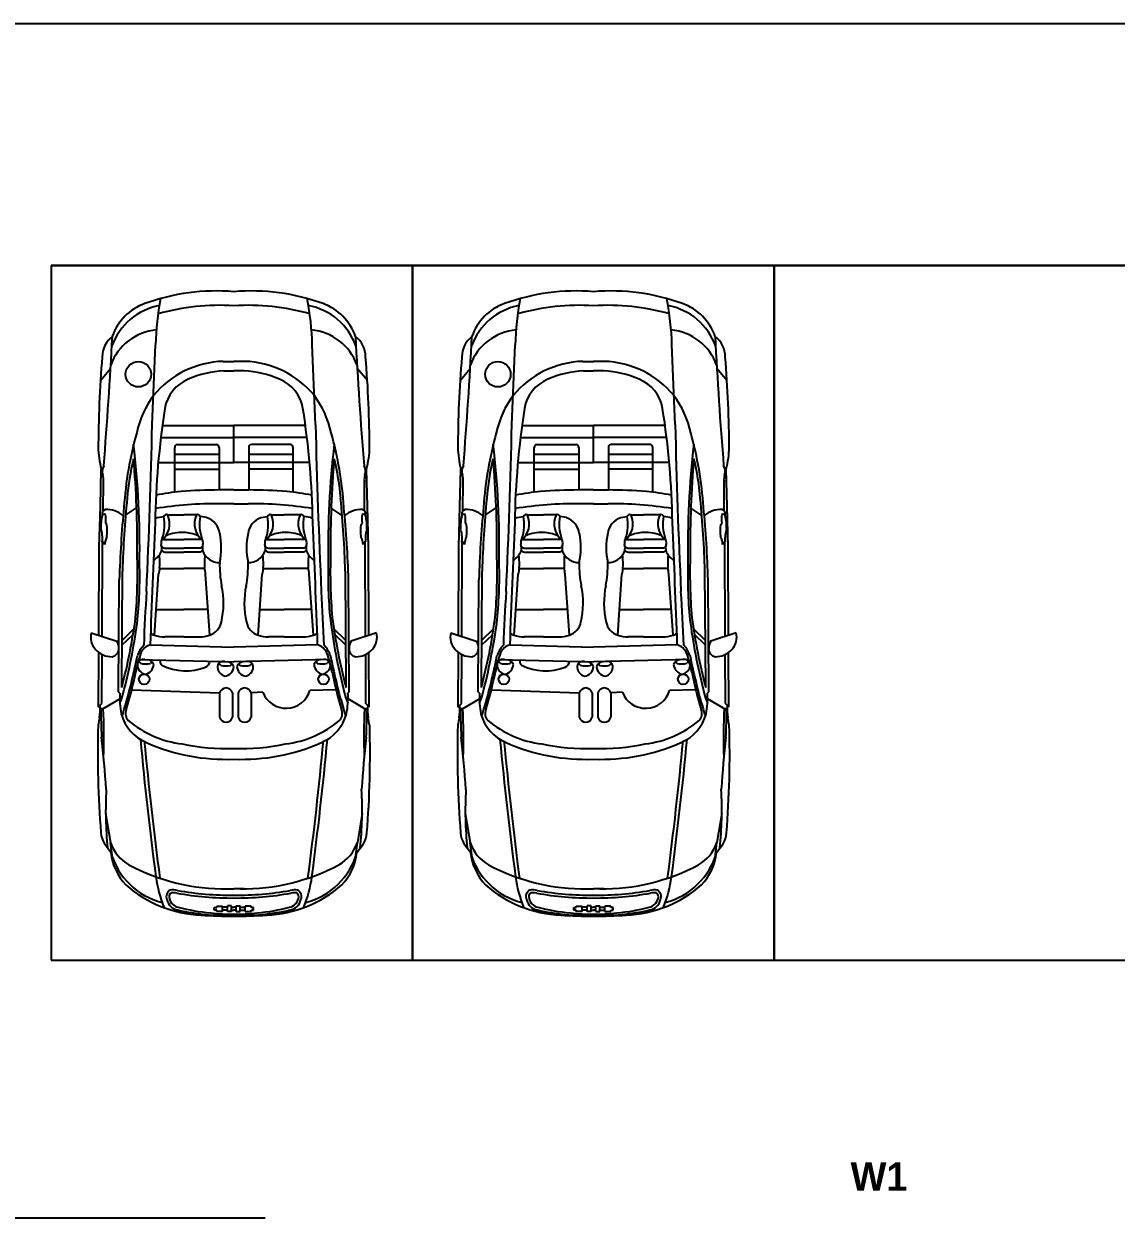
# Model space of a CAD drawing. Header units: inches. Extents: x 484217 to 497210, y -26946 to -21493.
# Drawn here: x 492667.1 to 492970.2, y -23339.1 to -23007.7 of the extents above; entities that cross this region are included whole.
import ezdxf

# ---------------------------------------------------------------- set-up
doc = ezdxf.new("R2010")
doc.units = ezdxf.units.IN
doc.header["$LTSCALE"] = 20
doc.header["$MEASUREMENT"] = 0
for name, color, linetype in [('ceco.net 92', 9, 'Continuous'), ('I-WALL-FULL', 5, 'Continuous'), ('Parking', 7, 'Continuous')]:
    doc.layers.add(name, color=color, linetype=linetype)
doc.layers.add('I-ANNO-TEXT', color=7, linetype='Continuous', lineweight=18)
doc.styles.add('MICRO', font='')
doc.styles.get('MICRO').set_extended_font_data('MicrogrammaSSi', bold=True)

msp = doc.modelspace()

# ---------------------------------------------------------------- linework, layer by layer
at = {"layer": 'ceco.net 92', "linetype": 'ByBlock', "ltscale": 0.4}
for p, q in [((492702.77, -23118.89), (492703.67, -23096.81)), ((492748.09, -23118.89), (492747.19, -23096.81)), ((492802.56, -23118.89), (492803.47, -23096.81)), ((492847.89, -23118.89), (492846.98, -23096.81)), ((492722.44, -23101.38), (492725.43, -23101.38)), ((492728.41, -23101.38), (492725.43, -23101.38)), ((492822.24, -23101.38), (492825.23, -23101.38)), ((492828.21, -23101.38), (492825.23, -23101.38)), ((492688.4, -23106.7), (492691.21, -23103.32)), ((492722.65, -23104.05), (492725.43, -23104.05)), ((492728.2, -23104.05), (492725.43, -23104.05)), ((492762.46, -23106.7), (492759.65, -23103.32)), ((492788.19, -23106.7), (492791, -23103.32)), ((492822.45, -23104.05), (492825.23, -23104.05)), ((492828, -23104.05), (492825.23, -23104.05)), ((492862.26, -23106.7), (492859.45, -23103.32)), ((492705.59, -23119.16), (492725.43, -23119.16)), ((492745.27, -23119.16), (492725.43, -23119.16)), ((492725.43, -23129.42), (492725.43, -23119.16)), ((492805.38, -23119.16), (492825.23, -23119.16)), ((492845.07, -23119.16), (492825.23, -23119.16)), ((492825.23, -23129.42), (492825.23, -23119.16)), ((492705.15, -23122.53), (492725.43, -23122.53)), ((492709.73, -23124.43), (492720.58, -23124.43)), ((492745.7, -23122.53), (492725.43, -23122.53)), ((492741.12, -23124.43), (492730.27, -23124.43)), ((492804.95, -23122.53), (492825.23, -23122.53)), ((492809.53, -23124.43), (492820.38, -23124.43)), ((492845.5, -23122.53), (492825.23, -23122.53)), ((492840.92, -23124.43), (492830.07, -23124.43)), ((492709, -23137.69), (492709, -23125.3)), ((492721.32, -23127.2), (492709, -23127.2)), ((492721.32, -23125.3), (492721.32, -23137.06)), ((492729.54, -23125.3), (492729.54, -23137.06)), ((492741.86, -23127.2), (492729.54, -23127.2)), ((492741.86, -23137.69), (492741.86, -23125.3)), ((492808.79, -23137.69), (492808.79, -23125.3)), ((492821.12, -23127.2), (492808.79, -23127.2)), ((492821.12, -23125.3), (492821.12, -23137.06)), ((492829.34, -23125.3), (492829.34, -23137.06)), ((492841.66, -23127.2), (492829.34, -23127.2)), ((492841.66, -23137.69), (492841.66, -23125.3)), ((492688.37, -23141.53), (492688.63, -23131.27)), ((492704.43, -23129.42), (492725.43, -23129.42)), ((492709, -23131.31), (492721.32, -23131.31)), ((492746.43, -23129.42), (492725.43, -23129.42)), ((492741.86, -23131.31), (492729.54, -23131.31)), ((492762.49, -23141.53), (492762.22, -23131.27)), ((492788.16, -23141.53), (492788.43, -23131.27)), ((492804.23, -23129.42), (492825.23, -23129.42)), ((492808.79, -23131.31), (492821.12, -23131.31)), ((492846.22, -23129.42), (492825.23, -23129.42)), ((492841.66, -23131.31), (492829.34, -23131.31)), ((492862.29, -23141.53), (492862.02, -23131.27)), ((492689.17, -23142.88), (492689.21, -23134.68)), ((492761.69, -23142.88), (492761.64, -23134.68)), ((492788.97, -23142.88), (492789.01, -23134.68)), ((492861.48, -23142.88), (492861.44, -23134.68)), ((492725.43, -23137.06), (492721.32, -23137.06)), ((492725.43, -23137.06), (492729.54, -23137.06)), ((492825.23, -23137.06), (492821.12, -23137.06)), ((492825.23, -23137.06), (492829.34, -23137.06)), ((492688.07, -23152.98), (492688.37, -23141.53)), ((492725.43, -23140.89), (492721.5, -23140.89)), ((492725.43, -23140.89), (492729.36, -23140.89)), ((492762.78, -23152.98), (492762.49, -23141.53)), ((492787.87, -23152.98), (492788.16, -23141.53)), ((492825.23, -23140.89), (492821.29, -23140.89)), ((492825.23, -23140.89), (492829.16, -23140.89)), ((492862.58, -23152.98), (492862.29, -23141.53)), ((492695.37, -23144.09), (492698.42, -23141.98)), ((492704.16, -23144.75), (492706, -23144.44)), ((492707.06, -23143.99), (492711.53, -23143.99)), ((492715.03, -23143.99), (492711.53, -23143.99)), ((492717.93, -23144.75), (492716.09, -23144.44)), ((492732.93, -23144.75), (492734.76, -23144.44)), ((492735.83, -23143.99), (492739.33, -23143.99)), ((492743.79, -23143.99), (492739.33, -23143.99)), ((492746.7, -23144.75), (492744.86, -23144.44)), ((492755.49, -23144.18), (492752.43, -23142.09)), ((492795.17, -23144.09), (492798.22, -23141.98)), ((492803.96, -23144.75), (492805.8, -23144.44)), ((492806.86, -23143.99), (492811.33, -23143.99)), ((492814.82, -23143.99), (492811.33, -23143.99)), ((492817.73, -23144.75), (492815.89, -23144.44)), ((492832.72, -23144.75), (492834.56, -23144.44)), ((492835.63, -23143.99), (492839.13, -23143.99)), ((492843.59, -23143.99), (492839.13, -23143.99)), ((492846.49, -23144.75), (492844.66, -23144.44)), ((492855.29, -23144.18), (492852.23, -23142.09)), ((492688.88, -23177.71), (492689, -23151.45)), ((492705.64, -23150.82), (492711.53, -23150.82)), ((492716.45, -23150.82), (492711.53, -23150.82)), ((492734.41, -23150.82), (492739.33, -23150.82)), ((492745.21, -23150.82), (492739.33, -23150.82)), ((492761.97, -23177.71), (492761.86, -23151.45)), ((492788.68, -23177.71), (492788.79, -23151.45)), ((492805.44, -23150.82), (492811.33, -23150.82)), ((492816.25, -23150.82), (492811.33, -23150.82)), ((492834.21, -23150.82), (492839.13, -23150.82)), ((492845.01, -23150.82), (492839.13, -23150.82)), ((492861.77, -23177.71), (492861.66, -23151.45)), ((492687.97, -23177.4), (492688.07, -23152.98)), ((492706.22, -23153.18), (492711.53, -23153.18)), ((492706.24, -23154.34), (492711.53, -23154.34)), ((492715.87, -23153.18), (492711.53, -23153.18)), ((492715.85, -23154.34), (492711.53, -23154.34)), ((492734.99, -23153.18), (492739.33, -23153.18)), ((492735, -23154.34), (492739.33, -23154.34)), ((492744.63, -23153.18), (492739.33, -23153.18)), ((492744.62, -23154.34), (492739.33, -23154.34)), ((492762.89, -23177.4), (492762.78, -23152.98)), ((492787.76, -23177.4), (492787.87, -23152.98)), ((492806.02, -23153.18), (492811.33, -23153.18)), ((492806.03, -23154.34), (492811.33, -23154.34)), ((492815.66, -23153.18), (492811.33, -23153.18)), ((492815.65, -23154.34), (492811.33, -23154.34)), ((492834.79, -23153.18), (492839.13, -23153.18)), ((492834.8, -23154.34), (492839.13, -23154.34)), ((492844.43, -23153.18), (492839.13, -23153.18)), ((492844.42, -23154.34), (492839.13, -23154.34)), ((492862.69, -23177.4), (492862.58, -23152.98)), ((492694.3, -23191.87), (492694.51, -23159.55)), ((492703.37, -23177.37), (492704.52, -23160.39)), ((492704.79, -23158.9), (492711.53, -23158.9)), ((492717.3, -23158.9), (492711.53, -23158.9)), ((492718.72, -23177.37), (492717.57, -23160.39)), ((492732.14, -23177.37), (492733.28, -23160.39)), ((492733.55, -23158.9), (492739.33, -23158.9)), ((492746.07, -23158.9), (492739.33, -23158.9)), ((492747.49, -23177.37), (492746.34, -23160.39)), ((492756.56, -23191.87), (492756.35, -23159.55)), ((492794.1, -23191.87), (492794.31, -23159.55)), ((492803.17, -23177.37), (492804.32, -23160.39)), ((492804.59, -23158.9), (492811.33, -23158.9)), ((492817.1, -23158.9), (492811.33, -23158.9)), ((492818.52, -23177.37), (492817.37, -23160.39)), ((492831.93, -23177.37), (492833.08, -23160.39)), ((492833.35, -23158.9), (492839.13, -23158.9)), ((492845.87, -23158.9), (492839.13, -23158.9)), ((492847.28, -23177.37), (492846.14, -23160.39)), ((492856.36, -23191.87), (492856.15, -23159.55)), ((492693.41, -23193.11), (492693.62, -23162.01)), ((492757.44, -23193.11), (492757.23, -23162.01)), ((492793.21, -23193.11), (492793.42, -23162.01)), ((492857.24, -23193.11), (492857.03, -23162.01)), ((492703.85, -23170.23), (492711.53, -23170.23)), ((492718.24, -23170.23), (492711.53, -23170.23)), ((492732.62, -23170.23), (492739.33, -23170.23)), ((492747, -23170.23), (492739.33, -23170.23)), ((492803.65, -23170.23), (492811.33, -23170.23)), ((492818.03, -23170.23), (492811.33, -23170.23)), ((492832.42, -23170.23), (492839.13, -23170.23)), ((492846.8, -23170.23), (492839.13, -23170.23)), ((492685.86, -23176.69), (492692.9, -23179.06)), ((492694.37, -23180.17), (492697.44, -23177.17)), ((492694.38, -23178.82), (492697.7, -23175.55)), ((492711.53, -23177.81), (492706.23, -23177.81)), ((492711.53, -23177.81), (492715.86, -23177.81)), ((492739.33, -23177.81), (492734.99, -23177.81)), ((492739.33, -23177.81), (492744.63, -23177.81)), ((492756.47, -23178.82), (492753.16, -23175.55)), ((492756.48, -23180.17), (492753.42, -23177.17)), ((492765, -23176.69), (492757.95, -23179.06)), ((492785.65, -23176.69), (492792.7, -23179.06)), ((492794.17, -23180.17), (492797.24, -23177.17)), ((492794.18, -23178.82), (492797.5, -23175.55)), ((492811.33, -23177.81), (492806.02, -23177.81)), ((492811.33, -23177.81), (492815.66, -23177.81)), ((492839.13, -23177.81), (492834.79, -23177.81)), ((492839.13, -23177.81), (492844.43, -23177.81)), ((492856.27, -23178.82), (492852.96, -23175.55)), ((492856.28, -23180.17), (492853.22, -23177.17)), ((492864.8, -23176.69), (492857.75, -23179.06)), ((492702.18, -23180.05), (492725.43, -23180.72)), ((492748.68, -23180.05), (492725.43, -23180.72)), ((492801.98, -23180.05), (492825.23, -23180.72)), ((492848.47, -23180.05), (492825.23, -23180.72)), ((492687.88, -23197.37), (492687.95, -23182.13)), ((492688.8, -23196.32), (492688.86, -23182.69)), ((492699.02, -23184.11), (492725.43, -23184.76)), ((492751.83, -23184.11), (492725.43, -23184.76)), ((492762.06, -23196.32), (492762, -23182.69)), ((492762.98, -23197.37), (492762.91, -23182.13)), ((492787.68, -23197.37), (492787.74, -23182.13)), ((492788.6, -23196.32), (492788.66, -23182.69)), ((492798.82, -23184.11), (492825.23, -23184.76)), ((492851.63, -23184.11), (492825.23, -23184.76)), ((492861.85, -23196.32), (492861.79, -23182.69)), ((492862.77, -23197.37), (492862.71, -23182.13)), ((492693.78, -23193.41), (492693.41, -23193.11)), ((492697.07, -23192.48), (492721.45, -23193.35)), ((492721.45, -23193.35), (492721.45, -23200.13)), ((492725.07, -23193.35), (492725.07, -23200.13)), ((492726.61, -23193.35), (492726.61, -23200.13)), ((492733.45, -23193.21), (492730.21, -23193.32)), ((492730.22, -23193.35), (492730.22, -23200.13)), ((492753.78, -23192.48), (492746.52, -23192.74)), ((492757.07, -23193.41), (492757.44, -23193.11)), ((492793.58, -23193.41), (492793.21, -23193.11)), ((492796.87, -23192.48), (492821.25, -23193.35)), ((492821.25, -23193.35), (492821.25, -23200.13)), ((492824.86, -23193.35), (492824.86, -23200.13)), ((492826.41, -23193.35), (492826.41, -23200.13)), ((492833.25, -23193.21), (492830.01, -23193.32)), ((492830.02, -23193.35), (492830.02, -23200.13)), ((492853.58, -23192.48), (492846.32, -23192.74)), ((492856.87, -23193.41), (492857.24, -23193.11)), ((492687.88, -23197.37), (492688.8, -23196.32)), ((492689.53, -23197.53), (492693.76, -23194.98)), ((492761.33, -23197.53), (492757.09, -23194.98)), ((492762.98, -23197.37), (492762.06, -23196.32)), ((492787.68, -23197.37), (492788.6, -23196.32)), ((492789.32, -23197.53), (492793.56, -23194.98)), ((492861.13, -23197.53), (492856.89, -23194.98)), ((492862.77, -23197.37), (492861.85, -23196.32)), ((492689.84, -23226.79), (492691.17, -23234.85)), ((492761.02, -23226.79), (492759.68, -23234.85)), ((492789.64, -23226.79), (492790.97, -23234.85)), ((492860.81, -23226.79), (492859.48, -23234.85)), ((492691.28, -23237.64), (492689.48, -23235.24)), ((492691.72, -23239), (492691.17, -23234.85)), ((492759.14, -23239), (492759.68, -23234.85)), ((492759.58, -23237.64), (492761.37, -23235.24)), ((492791.08, -23237.64), (492789.28, -23235.24)), ((492791.52, -23239), (492790.97, -23234.85)), ((492858.94, -23239), (492859.48, -23234.85)), ((492859.38, -23237.64), (492861.17, -23235.24)), ((492722.57, -23247.75), (492725.43, -23247.75)), ((492728.29, -23247.75), (492725.43, -23247.75)), ((492822.36, -23247.75), (492825.23, -23247.75)), ((492828.09, -23247.75), (492825.23, -23247.75)), ((492719.96, -23253.62), (492719.96, -23252.87)), ((492719.96, -23252.87), (492720.65, -23252.87)), ((492720.65, -23253.62), (492719.96, -23253.62)), ((492720.65, -23252.53), (492722.3, -23252.53)), ((492720.65, -23252.87), (492720.65, -23252.53)), ((492720.65, -23253.99), (492720.65, -23253.62)), ((492722.3, -23253.99), (492720.65, -23253.99)), ((492722.3, -23253.99), (492722.3, -23252.53)), ((492723.67, -23252.86), (492722.3, -23252.86)), ((492723.67, -23253.66), (492722.3, -23253.66)), ((492723.67, -23253.98), (492723.67, -23252.43)), ((492724.78, -23252.43), (492723.67, -23252.43)), ((492724.78, -23253.98), (492723.67, -23253.98)), ((492724.78, -23253.98), (492724.78, -23252.43)), ((492724.78, -23252.86), (492725.43, -23252.86)), ((492724.78, -23253.66), (492725.43, -23253.66)), ((492726.07, -23252.86), (492725.43, -23252.86)), ((492726.07, -23253.66), (492725.43, -23253.66)), ((492726.07, -23253.98), (492726.07, -23252.43)), ((492726.07, -23252.43), (492727.18, -23252.43)), ((492726.07, -23253.98), (492727.18, -23253.98)), ((492727.18, -23253.98), (492727.18, -23252.43)), ((492727.18, -23252.86), (492728.55, -23252.86)), ((492727.18, -23253.66), (492728.55, -23253.66)), ((492728.55, -23253.99), (492728.55, -23252.53)), ((492730.21, -23252.53), (492728.55, -23252.53)), ((492728.55, -23253.99), (492730.21, -23253.99)), ((492730.21, -23252.87), (492730.21, -23252.53)), ((492730.89, -23252.87), (492730.21, -23252.87)), ((492730.21, -23253.62), (492730.89, -23253.62)), ((492730.21, -23253.99), (492730.21, -23253.62)), ((492730.89, -23253.62), (492730.89, -23252.87)), ((492819.76, -23253.62), (492819.76, -23252.87)), ((492819.76, -23252.87), (492820.45, -23252.87)), ((492820.45, -23253.62), (492819.76, -23253.62)), ((492820.45, -23252.53), (492822.1, -23252.53)), ((492820.45, -23252.87), (492820.45, -23252.53)), ((492820.45, -23253.99), (492820.45, -23253.62)), ((492822.1, -23253.99), (492820.45, -23253.99)), ((492822.1, -23253.99), (492822.1, -23252.53)), ((492823.47, -23252.86), (492822.1, -23252.86)), ((492823.47, -23253.66), (492822.1, -23253.66)), ((492823.47, -23253.98), (492823.47, -23252.43)), ((492824.58, -23252.43), (492823.47, -23252.43)), ((492824.58, -23253.98), (492823.47, -23253.98)), ((492824.58, -23253.98), (492824.58, -23252.43)), ((492824.58, -23252.86), (492825.23, -23252.86)), ((492824.58, -23253.66), (492825.23, -23253.66)), ((492825.87, -23252.86), (492825.23, -23252.86)), ((492825.87, -23253.66), (492825.23, -23253.66)), ((492825.87, -23253.98), (492825.87, -23252.43)), ((492825.87, -23252.43), (492826.98, -23252.43)), ((492825.87, -23253.98), (492826.98, -23253.98)), ((492826.98, -23253.98), (492826.98, -23252.43)), ((492826.98, -23252.86), (492828.35, -23252.86)), ((492826.98, -23253.66), (492828.35, -23253.66)), ((492828.35, -23253.99), (492828.35, -23252.53)), ((492830, -23252.53), (492828.35, -23252.53)), ((492828.35, -23253.99), (492830, -23253.99)), ((492830, -23252.87), (492830, -23252.53)), ((492830.69, -23252.87), (492830, -23252.87)), ((492830, -23253.62), (492830.69, -23253.62)), ((492830, -23253.99), (492830, -23253.62)), ((492830.69, -23253.62), (492830.69, -23252.87))]:
    msp.add_line(p, q, dxfattribs=at)
for centre, radius in [((492698.91, -23104.96), 3.53), ((492798.7, -23104.96), 3.53), ((492700.55, -23189.59), 1.46), ((492750.31, -23189.59), 1.46), ((492800.34, -23189.59), 1.46), ((492850.11, -23189.59), 1.46)]:
    msp.add_circle(centre, radius, dxfattribs=at)
for centre, radius, start, end in [((492720.55, -23139.58), 57.73, 85.1527, 110.1177), ((492730.31, -23139.58), 57.73, 69.8823, 94.8473), ((492820.35, -23139.58), 57.73, 85.1527, 110.1177), ((492830.1, -23139.58), 57.73, 69.8823, 94.8473), ((492786.61, -23099.44), 82.98, 169.2493, 178.1871), ((492664.25, -23099.44), 82.98, 1.8129, 10.7507), ((492886.41, -23099.44), 82.98, 169.2493, 178.1871), ((492764.05, -23099.44), 82.98, 1.8129, 10.7507), ((492707.97, -23103.06), 17.46, 100.6567, 160.0564), ((492705.68, -23099.31), 14.81, 109.6924, 160.8549), ((492721.72, -23150.1), 64.27, 86.6883, 105.6387), ((492729.14, -23150.1), 64.27, 74.3613, 93.3117), ((492742.89, -23103.06), 17.46, 19.9436, 79.3433), ((492745.17, -23099.31), 14.81, 19.1451, 70.3076), ((492807.77, -23103.06), 17.46, 100.6567, 160.0564), ((492805.48, -23099.31), 14.81, 109.6924, 160.8549), ((492821.51, -23150.1), 64.27, 86.6883, 105.6387), ((492828.94, -23150.1), 64.27, 74.3613, 93.3117), ((492842.68, -23103.06), 17.46, 19.9436, 79.3433), ((492844.97, -23099.31), 14.81, 19.1451, 70.3076), ((492696.11, -23100.18), 7.23, 127.6439, 179.7412), ((491473.5, -23031.85), 1219.8, 355.36643, 357.05785), ((492705.25, -23107.5), 14.89, 95.1855, 159.9599), ((492745.6, -23107.5), 14.89, 20.0401, 84.8145), ((493977.35, -23031.85), 1219.8, 182.94215, 184.63357), ((492754.74, -23100.18), 7.23, 0.2588, 52.3561), ((492795.91, -23100.18), 7.23, 127.6439, 179.7412), ((491573.3, -23031.85), 1219.8, 355.36643, 357.05785), ((492805.05, -23107.5), 14.89, 95.1855, 159.9599), ((492845.4, -23107.5), 14.89, 20.0401, 84.8145), ((494077.15, -23031.85), 1219.8, 182.94215, 184.63357), ((492854.54, -23100.18), 7.23, 0.2588, 52.3561), ((492993.3, -23125.84), 305.5, 175.1765, 180.0216), ((492723.38, -23127.8), 26.44, 92.0343, 140.1143), ((492727.48, -23127.8), 26.44, 39.8857, 87.9657), ((492457.56, -23125.84), 305.5, 359.9784, 4.8235), ((493093.09, -23125.84), 305.5, 175.1765, 180.0216), ((492823.18, -23127.8), 26.44, 92.0343, 140.1143), ((492827.27, -23127.8), 26.44, 39.8857, 87.9657), ((492557.36, -23125.84), 305.5, 359.9784, 4.8235), ((492723.63, -23130.67), 26.64, 92.0984, 114.0437), ((492727.23, -23130.67), 26.64, 65.9563, 87.9016), ((492823.43, -23130.67), 26.64, 92.0984, 114.0437), ((492827.02, -23130.67), 26.64, 65.9563, 87.9016), ((492716.67, -23116.12), 10.53, 111.7101, 170.897), ((492734.19, -23116.12), 10.53, 9.103, 68.2899), ((492816.47, -23116.12), 10.53, 111.7101, 170.897), ((492833.98, -23116.12), 10.53, 9.103, 68.2899), ((492725.34, -23127.05), 27.52, 143.9343, 167.7068), ((492725.51, -23127.05), 27.52, 12.2932, 36.0657), ((492825.14, -23127.05), 27.52, 143.9343, 167.7068), ((492825.31, -23127.05), 27.52, 12.2932, 36.0657), ((492932.62, -23149.93), 229.11, 171.0919, 179.0334), ((492518.24, -23149.93), 229.11, 0.9666, 8.9081), ((493032.42, -23149.93), 229.11, 171.0919, 179.0334), ((492618.04, -23149.93), 229.11, 0.9666, 8.9081), ((492795.87, -23148.52), 101.18, 164.3305, 176.2171), ((490768.93, -23075.16), 1934.33, 357.33196, 358.7046), ((494681.92, -23075.16), 1934.33, 181.2954, 182.66804), ((492654.99, -23148.52), 101.18, 3.7829, 15.6695), ((492895.67, -23148.52), 101.18, 164.3305, 176.2171), ((490868.73, -23075.16), 1934.33, 357.33196, 358.7046), ((494781.72, -23075.16), 1934.33, 181.2954, 182.66804), ((492754.78, -23148.52), 101.18, 3.7829, 15.6695), ((492448.95, -23153.28), 250.33, 359.066, 6.6276), ((492709.9, -23125.32), 0.901, 100.5292, 179.2673), ((492720.42, -23125.32), 0.901, 0.7327, 79.4708), ((492730.44, -23125.32), 0.901, 100.5292, 179.2673), ((492740.96, -23125.32), 0.901, 0.7327, 79.4708), ((493001.91, -23153.28), 250.33, 173.3724, 180.934), ((492548.75, -23153.28), 250.33, 359.066, 6.6276), ((492809.69, -23125.32), 0.901, 100.5292, 179.2673), ((492820.21, -23125.32), 0.901, 0.7327, 79.4708), ((492830.24, -23125.32), 0.901, 100.5292, 179.2673), ((492840.76, -23125.32), 0.901, 0.7327, 79.4708), ((493101.7, -23153.28), 250.33, 173.3724, 180.934), ((492711.69, -23124.92), 23.91, 182.4883, 197.2956), ((492739.17, -23124.92), 23.91, 342.7044, 357.5117), ((492811.48, -23124.92), 23.91, 182.4883, 197.2956), ((492838.97, -23124.92), 23.91, 342.7044, 357.5117), ((492691.56, -23131.9), 2.7, 145.9627, 202.8464), ((492764.57, -23144.81), 68.99, 166.2306, 175.4868), ((492426.39, -23152.24), 272.23, 359.4389, 5.0266), ((493024.47, -23152.24), 272.23, 174.9734, 180.5611), ((492686.28, -23144.81), 68.99, 4.5132, 13.7694), ((492759.3, -23131.9), 2.7, 337.1536, 34.0373), ((492791.35, -23131.9), 2.7, 145.9627, 202.8464), ((492864.37, -23144.81), 68.99, 166.2306, 175.4868), ((492526.18, -23152.24), 272.23, 359.4389, 5.0266), ((493124.27, -23152.24), 272.23, 174.9734, 180.5611), ((492786.08, -23144.81), 68.99, 4.5132, 13.7694), ((492859.1, -23131.9), 2.7, 337.1536, 34.0373), ((492684.18, -23134.25), 5.06, 355.0531, 14.8779), ((492766.68, -23134.25), 5.06, 165.1221, 184.9469), ((492783.98, -23134.25), 5.06, 355.0531, 14.8779), ((492866.48, -23134.25), 5.06, 165.1221, 184.9469), ((492717.22, -23205.21), 68.02, 95.4594, 101.3809), ((492723.57, -23315.61), 178.57, 90.7214, 94.1173), ((492727.29, -23315.61), 178.57, 85.8827, 89.2786), ((492733.64, -23205.21), 68.02, 78.6191, 84.5406), ((492817.01, -23205.21), 68.02, 95.4594, 101.3809), ((492823.36, -23315.61), 178.57, 90.7214, 94.1173), ((492827.09, -23315.61), 178.57, 85.8827, 89.2786), ((492833.44, -23205.21), 68.02, 78.6191, 84.5406), ((492984.93, -23167.96), 290.54, 174.3558, 178.3419), ((492721.02, -23255.25), 114.37, 89.7605, 98.7394), ((492729.84, -23255.25), 114.37, 81.2606, 90.2395), ((492465.92, -23167.96), 290.54, 1.6581, 5.6442), ((493084.73, -23167.96), 290.54, 174.3558, 178.3419), ((492820.82, -23255.25), 114.37, 89.7605, 98.7394), ((492829.64, -23255.25), 114.37, 81.2606, 90.2395), ((492565.72, -23167.96), 290.54, 1.6581, 5.6442), ((492701.87, -23147.31), 13.37, 166.3848, 182.3157), ((492690.32, -23143.82), 1.48, 111.7287, 193.4079), ((492689.5, -23144.5), 0.708, 65.2059, 151.6073), ((492689.73, -23150.51), 8.07, 52.0438, 89.7332), ((492682.04, -23145.29), 7.89, 352.5852, 10.4484), ((492984.05, -23170.42), 290.54, 174.3558, 178.3419), ((492705.9, -23149.81), 5.35, 109.0023, 115.9052), ((492701.77, -23146.45), 5.84, 307.0727, 24.9288), ((492694.41, -23146.62), 11.79, 340.8012, 10.663), ((492706.72, -23144.65), 0.748, 62.3182, 163.667), ((492720.32, -23146.45), 5.84, 155.0712, 232.9273), ((492715.37, -23144.65), 0.748, 16.333, 117.6818), ((492727.67, -23146.62), 11.79, 169.337, 199.1988), ((492716.19, -23149.81), 5.35, 7.616, 70.9977), ((492734.67, -23149.81), 5.35, 109.0023, 172.384), ((492730.54, -23146.45), 5.84, 307.0727, 24.9288), ((492723.18, -23146.62), 11.79, 340.8012, 10.663), ((492735.48, -23144.65), 0.748, 62.3182, 163.667), ((492749.09, -23146.45), 5.84, 155.0712, 232.9273), ((492744.14, -23144.65), 0.748, 16.333, 117.6818), ((492756.44, -23146.62), 11.79, 169.337, 199.1988), ((492744.95, -23149.81), 5.35, 64.0948, 70.9977), ((492466.81, -23170.42), 290.54, 1.6581, 5.6442), ((492761.12, -23150.51), 8.07, 90.2668, 127.9562), ((492768.82, -23145.29), 7.89, 169.5516, 187.4148), ((492761.36, -23144.5), 0.708, 28.3927, 114.7941), ((492760.54, -23143.82), 1.48, 346.5921, 68.2713), ((492748.99, -23147.31), 13.37, 357.6843, 13.6152), ((492801.67, -23147.31), 13.37, 166.3848, 182.3157), ((492790.11, -23143.82), 1.48, 111.7287, 193.4079), ((492789.3, -23144.5), 0.708, 65.2059, 151.6073), ((492789.53, -23150.51), 8.07, 52.0438, 89.7332), ((492781.84, -23145.29), 7.89, 352.5852, 10.4484), ((493083.84, -23170.42), 290.54, 174.3558, 178.3419), ((492805.7, -23149.81), 5.35, 109.0023, 115.9052), ((492801.57, -23146.45), 5.84, 307.0727, 24.9288), ((492794.21, -23146.62), 11.79, 340.8012, 10.663), ((492806.51, -23144.65), 0.748, 62.3182, 163.667), ((492820.12, -23146.45), 5.84, 155.0712, 232.9273), ((492815.17, -23144.65), 0.748, 16.333, 117.6818), ((492827.47, -23146.62), 11.79, 169.337, 199.1988), ((492815.98, -23149.81), 5.35, 7.616, 70.9977), ((492834.47, -23149.81), 5.35, 109.0023, 172.384), ((492830.33, -23146.45), 5.84, 307.0727, 24.9288), ((492822.98, -23146.62), 11.79, 340.8012, 10.663), ((492835.28, -23144.65), 0.748, 62.3182, 163.667), ((492848.88, -23146.45), 5.84, 155.0712, 232.9273), ((492843.94, -23144.65), 0.748, 16.333, 117.6818), ((492856.24, -23146.62), 11.79, 169.337, 199.1988), ((492844.75, -23149.81), 5.35, 64.0948, 70.9977), ((492566.61, -23170.42), 290.54, 1.6581, 5.6442), ((492860.92, -23150.51), 8.07, 90.2668, 127.9562), ((492868.62, -23145.29), 7.89, 169.5516, 187.4148), ((492861.15, -23144.5), 0.708, 28.3927, 114.7941), ((492860.34, -23143.82), 1.48, 346.5921, 68.2713), ((492848.78, -23147.31), 13.37, 357.6843, 13.6152), ((492680.1, -23150.59), 8.85, 354.6053, 18.0669), ((492691.07, -23145.78), 1.32, 203.4077, 226.8454), ((492678.71, -23148.37), 11.57, 352.1001, 8.0858), ((496506.9, -23315.75), 3807.14, 177.44556, 177.95741), ((488943.95, -23315.75), 3807.14, 2.04259, 2.55444), ((492772.14, -23148.37), 11.57, 171.9142, 187.8999), ((492759.78, -23145.78), 1.32, 313.1546, 336.5923), ((492770.76, -23150.59), 8.85, 161.9331, 185.3947), ((492779.9, -23150.59), 8.85, 354.6053, 18.0669), ((492790.87, -23145.78), 1.32, 203.4077, 226.8454), ((492778.51, -23148.37), 11.57, 352.1001, 8.0858), ((496606.7, -23315.75), 3807.14, 177.44556, 177.95741), ((489043.75, -23315.75), 3807.14, 2.04259, 2.55444), ((492871.94, -23148.37), 11.57, 171.9142, 187.8999), ((492859.58, -23145.78), 1.32, 313.1546, 336.5923), ((492870.55, -23150.59), 8.85, 161.9331, 185.3947), ((492688.74, -23152.28), 0.871, 5.5379, 78.6283), ((492695.01, -23152.39), 5.41, 153.3599, 177.9838), ((492707.49, -23151.68), 2.28, 148.7648, 192.6795), ((492710.94, -23159.8), 10.94, 86.9014, 113.4623), ((492711.15, -23159.8), 10.94, 66.5377, 88.0393), ((492714.6, -23151.68), 2.28, 347.3205, 31.2352), ((492702.18, -23153.12), 19.73, 348.0371, 11.7621), ((492748.67, -23153.12), 19.73, 168.2379, 191.9629), ((492736.26, -23151.68), 2.28, 148.7648, 192.6795), ((492739.7, -23159.8), 10.94, 91.9607, 113.4623), ((492739.92, -23159.8), 10.94, 66.5377, 93.0986), ((492743.36, -23151.68), 2.28, 347.3205, 31.2352), ((492755.85, -23152.39), 5.41, 2.0162, 26.6401), ((492762.12, -23152.28), 0.871, 101.3717, 174.4621), ((492788.53, -23152.28), 0.871, 5.5379, 78.6283), ((492794.81, -23152.39), 5.41, 153.3599, 177.9838), ((492807.29, -23151.68), 2.28, 148.7648, 192.6795), ((492810.73, -23159.8), 10.94, 86.9014, 113.4623), ((492810.95, -23159.8), 10.94, 66.5377, 88.0393), ((492814.39, -23151.68), 2.28, 347.3205, 31.2352), ((492801.98, -23153.12), 19.73, 348.0371, 11.7621), ((492848.47, -23153.12), 19.73, 168.2379, 191.9629), ((492836.06, -23151.68), 2.28, 148.7648, 192.6795), ((492839.5, -23159.8), 10.94, 91.9607, 113.4623), ((492839.72, -23159.8), 10.94, 66.5377, 93.0986), ((492843.16, -23151.68), 2.28, 347.3205, 31.2352), ((492855.64, -23152.39), 5.41, 2.0162, 26.6401), ((492861.92, -23152.28), 0.871, 101.3717, 174.4621), ((492700.57, -23152.07), 5.14, 299.3849, 337.6025), ((492701.43, -23153.21), 3.98, 348.0554, 14.988), ((492706.4, -23151.93), 1.26, 215.6692, 262.0941), ((492706.63, -23152.77), 1.62, 218.5437, 255.9113), ((492715.46, -23152.77), 1.62, 284.0887, 321.4563), ((492715.69, -23151.93), 1.26, 277.9059, 324.3308), ((492720.66, -23153.21), 3.98, 165.012, 191.9446), ((492721.52, -23152.07), 5.14, 202.3975, 269.5168), ((492729.33, -23152.07), 5.14, 270.4832, 337.6025), ((492730.2, -23153.21), 3.98, 348.0554, 14.988), ((492735.4, -23152.77), 1.62, 218.5437, 255.9113), ((492735.16, -23151.93), 1.26, 215.6692, 262.0941), ((492744.23, -23152.77), 1.62, 284.0887, 321.4563), ((492744.46, -23151.93), 1.26, 277.9059, 324.3308), ((492749.43, -23153.21), 3.98, 165.012, 191.9446), ((492750.29, -23152.07), 5.14, 202.3975, 240.6151), ((492800.36, -23152.07), 5.14, 299.3849, 337.6025), ((492801.23, -23153.21), 3.98, 348.0554, 14.988), ((492806.43, -23152.77), 1.62, 218.5437, 255.9113), ((492806.19, -23151.93), 1.26, 215.6692, 262.0941), ((492815.26, -23152.77), 1.62, 284.0887, 321.4563), ((492815.49, -23151.93), 1.26, 277.9059, 324.3308), ((492820.46, -23153.21), 3.98, 165.012, 191.9446), ((492821.32, -23152.07), 5.14, 202.3975, 269.5168), ((492829.13, -23152.07), 5.14, 270.4832, 337.6025), ((492829.99, -23153.21), 3.98, 348.0554, 14.988), ((492834.96, -23151.93), 1.26, 215.6692, 262.0941), ((492835.19, -23152.77), 1.62, 218.5437, 255.9113), ((492844.02, -23152.77), 1.62, 284.0887, 321.4563), ((492844.26, -23151.93), 1.26, 277.9059, 324.3308), ((492849.22, -23153.21), 3.98, 165.012, 191.9446), ((492850.09, -23152.07), 5.14, 202.3975, 240.6151), ((492542.16, -23159.7), 156.51, 355.3262, 1.7535), ((492585.73, -23161), 113.57, 353.3728, 1.8318), ((492704.22, -23155.56), 0.553, 5.1473, 40.3924), ((492684.63, -23157.41), 20.23, 356.1527, 5.3868), ((492737.46, -23157.41), 20.23, 174.6132, 183.8473), ((492717.87, -23155.56), 0.553, 139.6076, 174.8527), ((492750.75, -23157.97), 29.28, 178.5112, 191.1914), ((492700.1, -23157.97), 29.28, 348.8086, 1.4888), ((492732.99, -23155.56), 0.553, 5.1473, 40.3924), ((492713.39, -23157.41), 20.23, 356.1527, 5.3868), ((492766.23, -23157.41), 20.23, 174.6132, 183.8473), ((492746.64, -23155.56), 0.553, 139.6076, 174.8527), ((492865.12, -23161), 113.57, 178.1682, 186.6272), ((492908.69, -23159.7), 156.51, 178.2465, 184.6738), ((492641.96, -23159.7), 156.51, 355.3262, 1.7535), ((492685.53, -23161), 113.57, 353.3728, 1.8318), ((492804.02, -23155.56), 0.553, 5.1473, 40.3924), ((492784.43, -23157.41), 20.23, 356.1527, 5.3868), ((492837.26, -23157.41), 20.23, 174.6132, 183.8473), ((492817.67, -23155.56), 0.553, 139.6076, 174.8527), ((492850.55, -23157.97), 29.28, 178.5112, 191.1914), ((492799.9, -23157.97), 29.28, 348.8086, 1.4888), ((492832.78, -23155.56), 0.553, 5.1473, 40.3924), ((492813.19, -23157.41), 20.23, 356.1527, 5.3868), ((492866.03, -23157.41), 20.23, 174.6132, 183.8473), ((492846.43, -23155.56), 0.553, 139.6076, 174.8527), ((492964.92, -23161), 113.57, 178.1682, 186.6272), ((493008.49, -23159.7), 156.51, 178.2465, 184.6738), ((492747.95, -23167.52), 44.01, 168.5401, 170.6809), ((492674.14, -23167.52), 44.01, 9.3191, 11.4599), ((492776.71, -23167.52), 44.01, 168.5401, 170.6809), ((492702.91, -23167.52), 44.01, 9.3191, 11.4599), ((492847.74, -23167.52), 44.01, 168.5401, 170.6809), ((492773.94, -23167.52), 44.01, 9.3191, 11.4599), ((492876.51, -23167.52), 44.01, 168.5401, 170.6809), ((492802.71, -23167.52), 44.01, 9.3191, 11.4599), ((492699.76, -23168.5), 22.79, 346.7952, 12.266), ((492751.1, -23168.5), 22.79, 167.734, 193.2048), ((492799.55, -23168.5), 22.79, 346.7952, 12.266), ((492850.9, -23168.5), 22.79, 167.734, 193.2048), ((493692.83, -23223.1), 993.36, 176.65843, 177.52077), ((491758.03, -23223.1), 993.36, 2.47923, 3.34157), ((493792.63, -23223.1), 993.36, 176.65843, 177.52077), ((491857.82, -23223.1), 993.36, 2.47923, 3.34157), ((492536.24, -23150.41), 163.41, 345.3042, 352.2507), ((492536.63, -23152.07), 163.41, 345.3042, 352.2507), ((492717.08, -23172.68), 4.97, 289.219, 348.0957), ((492733.77, -23172.68), 4.97, 191.9043, 250.781), ((492914.22, -23152.07), 163.41, 187.7493, 194.6958), ((492914.62, -23150.41), 163.41, 187.7493, 194.6958), ((492636.04, -23150.41), 163.41, 345.3042, 352.2507), ((492636.43, -23152.07), 163.41, 345.3042, 352.2507), ((492816.88, -23172.68), 4.97, 289.219, 348.0957), ((492833.57, -23172.68), 4.97, 191.9043, 250.781), ((493014.02, -23152.07), 163.41, 187.7493, 194.6958), ((493014.42, -23150.41), 163.41, 187.7493, 194.6958), ((492690.5, -23177.96), 4.81, 164.7689, 223.8838), ((492705, -23172.68), 4.97, 236.9257, 250.781), ((492706.44, -23166.91), 10.9, 253.6324, 268.8624), ((492715.65, -23166.91), 10.9, 271.1376, 286.3676), ((492735.21, -23166.91), 10.9, 253.6324, 268.8624), ((492744.41, -23166.91), 10.9, 271.1376, 286.3676), ((492745.85, -23172.68), 4.97, 289.219, 303.0743), ((492760.36, -23177.96), 4.81, 316.1162, 15.2311), ((492790.29, -23177.96), 4.81, 164.7689, 223.8838), ((492804.8, -23172.68), 4.97, 236.9257, 250.781), ((492806.24, -23166.91), 10.9, 253.6324, 268.8624), ((492815.45, -23166.91), 10.9, 271.1376, 286.3676), ((492835.01, -23166.91), 10.9, 253.6324, 268.8624), ((492844.21, -23166.91), 10.9, 271.1376, 286.3676), ((492845.65, -23172.68), 4.97, 289.219, 303.0743), ((492860.16, -23177.96), 4.81, 316.1162, 15.2311), ((492691.59, -23177.23), 6.11, 221.6852, 270.5151), ((492691.24, -23181.13), 2.24, 280.4061, 1.053), ((492690.35, -23180.88), 3.14, 356.2989, 35.4795), ((492705.73, -23185.3), 7.42, 135.8363, 162.8314), ((492703.39, -23184.03), 4.16, 106.8834, 155.1838), ((492747.47, -23184.03), 4.16, 24.8162, 73.1166), ((492745.13, -23185.3), 7.42, 17.1686, 44.1637), ((492760.51, -23180.88), 3.14, 144.5205, 183.7011), ((492759.62, -23181.13), 2.24, 178.947, 259.5939), ((492759.27, -23177.23), 6.11, 269.4849, 318.3148), ((492791.39, -23177.23), 6.11, 221.6852, 270.5151), ((492791.04, -23181.13), 2.24, 280.4061, 1.053), ((492790.15, -23180.88), 3.14, 356.2989, 35.4795), ((492805.53, -23185.3), 7.42, 135.8363, 162.8314), ((492803.18, -23184.03), 4.16, 106.8834, 155.1838), ((492847.27, -23184.03), 4.16, 24.8162, 73.1166), ((492844.93, -23185.3), 7.42, 17.1686, 44.1637), ((492860.31, -23180.88), 3.14, 144.5205, 183.7011), ((492859.41, -23181.13), 2.24, 178.947, 259.5939), ((492859.06, -23177.23), 6.11, 269.4849, 318.3148), ((492534.63, -23150.51), 167.21, 342.8181, 348.7586), ((492733.65, -23194.25), 36.08, 160.6254, 169.304), ((492700.2, -23185.63), 1.56, 72.2023, 183.8493), ((492701.23, -23186.29), 2.14, 22.9147, 86.8342), ((492706.04, -23184.75), 1.09, 152.1578, 236.4868), ((492716.92, -23184.5), 1.81, 290.948, 357.3754), ((492722.43, -23186.19), 1.56, 72.2023, 183.8493), ((492729.24, -23186.19), 1.56, 356.1507, 107.7977), ((492749.62, -23186.29), 2.14, 93.1658, 157.0853), ((492750.65, -23185.63), 1.56, 356.1507, 107.7977), ((492717.21, -23194.25), 36.08, 10.696, 19.3746), ((492916.22, -23150.51), 167.21, 191.2414, 197.1819), ((492634.43, -23150.51), 167.21, 342.8181, 348.7586), ((492833.44, -23194.25), 36.08, 160.6254, 169.304), ((492800, -23185.63), 1.56, 72.2023, 183.8493), ((492801.03, -23186.29), 2.14, 22.9147, 86.8342), ((492805.83, -23184.75), 1.09, 152.1578, 236.4868), ((492816.72, -23184.5), 1.81, 290.948, 357.3754), ((492822.23, -23186.19), 1.56, 72.2023, 183.8493), ((492829.04, -23186.19), 1.56, 356.1507, 107.7977), ((492849.42, -23186.29), 2.14, 93.1658, 157.0853), ((492850.45, -23185.63), 1.56, 356.1507, 107.7977), ((492817.01, -23194.25), 36.08, 10.696, 19.3746), ((493016.02, -23150.51), 167.21, 191.2414, 197.1819), ((492576.82, -23162.43), 123.95, 343.2847, 348.3031), ((492701.3, -23185.55), 2.66, 183.9388, 256.434), ((492699.05, -23185.37), 0.5, 30.3302, 120.425), ((492701.09, -23179.1), 6.23, 255.0343, 281.468), ((492700.4, -23185.35), 2.8, 275.6845, 357.666), ((492702.75, -23185.31), 0.432, 78.3556, 166.1458), ((492712.1, -23172.32), 14.91, 243.4504, 291.5249), ((492723.53, -23186.11), 2.66, 183.9388, 256.434), ((492721.28, -23185.93), 0.5, 30.3302, 120.425), ((492723.32, -23179.66), 6.23, 255.0343, 281.468), ((492722.63, -23185.91), 2.8, 275.6845, 357.666), ((492723.46, -23186.85), 2.14, 22.9147, 86.8342), ((492724.98, -23185.87), 0.432, 78.3556, 166.1458), ((492728.21, -23186.85), 2.14, 93.1658, 157.0853), ((492729.05, -23185.91), 2.8, 182.334, 264.3155), ((492726.69, -23185.87), 0.432, 13.8542, 101.6444), ((492728.35, -23179.66), 6.23, 258.532, 284.9657), ((492728.14, -23186.11), 2.66, 283.566, 356.0612), ((492730.39, -23185.93), 0.5, 59.575, 149.6698), ((492750.46, -23185.35), 2.8, 182.334, 264.3155), ((492748.1, -23185.31), 0.432, 13.8542, 101.6444), ((492749.76, -23179.1), 6.23, 258.532, 284.9657), ((492749.55, -23185.55), 2.66, 283.566, 356.0612), ((492751.8, -23185.37), 0.5, 59.575, 149.6698), ((492874.04, -23162.43), 123.95, 191.6969, 196.7153), ((492676.62, -23162.43), 123.95, 343.2847, 348.3031), ((492801.1, -23185.55), 2.66, 183.9388, 256.434), ((492798.85, -23185.37), 0.5, 30.3302, 120.425), ((492800.89, -23179.1), 6.23, 255.0343, 281.468), ((492800.2, -23185.35), 2.8, 275.6845, 357.666), ((492802.55, -23185.31), 0.432, 78.3556, 166.1458), ((492811.9, -23172.32), 14.91, 243.4504, 291.5249), ((492823.33, -23186.11), 2.66, 183.9388, 256.434), ((492821.08, -23185.93), 0.5, 30.3302, 120.425), ((492823.12, -23179.66), 6.23, 255.0343, 281.468), ((492822.42, -23185.91), 2.8, 275.6845, 357.666), ((492823.26, -23186.85), 2.14, 22.9147, 86.8342), ((492824.78, -23185.87), 0.432, 78.3556, 166.1458), ((492828.01, -23186.85), 2.14, 93.1658, 157.0853), ((492828.84, -23185.91), 2.8, 182.334, 264.3155), ((492826.49, -23185.87), 0.432, 13.8542, 101.6444), ((492828.15, -23179.66), 6.23, 258.532, 284.9657), ((492827.94, -23186.11), 2.66, 283.566, 356.0612), ((492830.19, -23185.93), 0.5, 59.575, 149.6698), ((492850.25, -23185.35), 2.8, 182.334, 264.3155), ((492847.9, -23185.31), 0.432, 13.8542, 101.6444), ((492849.56, -23179.1), 6.23, 258.532, 284.9657), ((492849.35, -23185.55), 2.66, 283.566, 356.0612), ((492851.6, -23185.37), 0.5, 59.575, 149.6698), ((492973.84, -23162.43), 123.95, 191.6969, 196.7153), ((492720.34, -23194.58), 26.58, 177.4791, 190.0131), ((492685.51, -23191.76), 9.36, 332.4544, 349.1434), ((492723.26, -23193.9), 1.89, 16.8513, 163.1487), ((492728.41, -23193.9), 1.89, 16.8513, 163.1487), ((492739.91, -23190.72), 6.92, 201.098, 342.967), ((492765.35, -23191.76), 9.36, 190.8566, 207.5456), ((492730.52, -23194.58), 26.58, 349.9869, 2.5209), ((492820.14, -23194.58), 26.58, 177.4791, 190.0131), ((492785.3, -23191.76), 9.36, 332.4544, 349.1434), ((492823.06, -23193.9), 1.89, 16.8513, 163.1487), ((492828.21, -23193.9), 1.89, 16.8513, 163.1487), ((492839.7, -23190.72), 6.92, 201.098, 342.967), ((492865.15, -23191.76), 9.36, 190.8566, 207.5456), ((492830.32, -23194.58), 26.58, 349.9869, 2.5209), ((492673.02, -23197.94), 15.32, 351.1207, 3.9337), ((492688.81, -23196.18), 1.53, 252.1332, 297.9629), ((492866.52, -23197.59), 178.01, 180.0276, 182.5859), ((492504.35, -23205.87), 185, 358.3259, 2.5417), ((492762.05, -23196.18), 1.53, 242.0371, 287.8668), ((492946.5, -23205.87), 185, 177.4583, 181.6741), ((492584.33, -23197.59), 178.01, 357.4141, 359.9724), ((492777.84, -23197.94), 15.32, 176.0663, 188.8793), ((492772.82, -23197.94), 15.32, 351.1207, 3.9337), ((492788.61, -23196.18), 1.53, 252.1332, 297.9629), ((492966.32, -23197.59), 178.01, 180.0276, 182.5859), ((492604.15, -23205.87), 185, 358.3259, 2.5417), ((492861.84, -23196.18), 1.53, 242.0371, 287.8668), ((493046.3, -23205.87), 185, 177.4583, 181.6741), ((492684.13, -23197.59), 178.01, 357.4141, 359.9724), ((492877.63, -23197.94), 15.32, 176.0663, 188.8793), ((492809.77, -23225.45), 124.18, 168.317, 169.2763), ((492705.76, -23196.03), 12.02, 195.2643, 247.4887), ((492698.13, -23199.1), 2.79, 158.4928, 223.6718), ((492714.63, -23178.94), 28.82, 230.016, 262.9414), ((492723.26, -23199.58), 1.89, 196.8513, 343.1487), ((492728.41, -23199.58), 1.89, 196.8513, 343.1487), ((492736.23, -23178.94), 28.82, 277.0586, 309.984), ((492745.1, -23196.03), 12.02, 292.5113, 344.7357), ((492752.73, -23199.1), 2.79, 316.3282, 21.5072), ((492641.09, -23225.45), 124.18, 10.7237, 11.683), ((492909.57, -23225.45), 124.18, 168.317, 169.2763), ((492805.55, -23196.03), 12.02, 195.2643, 247.4887), ((492797.92, -23199.1), 2.79, 158.4928, 223.6718), ((492814.43, -23178.94), 28.82, 230.016, 262.9414), ((492823.06, -23199.58), 1.89, 196.8513, 343.1487), ((492828.21, -23199.58), 1.89, 196.8513, 343.1487), ((492836.02, -23178.94), 28.82, 277.0586, 309.984), ((492844.9, -23196.03), 12.02, 292.5113, 344.7357), ((492852.53, -23199.1), 2.79, 316.3282, 21.5072), ((492740.88, -23225.45), 124.18, 10.7237, 11.683), ((492971.72, -23210.14), 284.07, 178.4271, 184.4609), ((492479.14, -23210.14), 284.07, 355.5391, 1.5729), ((493071.52, -23210.14), 284.07, 178.4271, 184.4609), ((492578.94, -23210.14), 284.07, 355.5391, 1.5729), ((492360.38, -23242.37), 330.36, 3.8554, 6.3862), ((493752.91, -23106.71), 1058.14, 185.39904, 187.47657), ((493754.01, -23107.09), 1058.14, 185.39904, 187.47657), ((492723.19, -23157.51), 54.3, 246.0593, 272.3631), ((492723.31, -23148.97), 59.83, 258.2142, 272.0284), ((492727.67, -23157.51), 54.3, 267.6369, 293.9407), ((492727.55, -23148.97), 59.83, 267.9716, 281.7858), ((491696.84, -23107.09), 1058.14, 352.52343, 354.60096), ((491697.94, -23106.71), 1058.14, 352.52343, 354.60096), ((493090.47, -23242.37), 330.36, 173.6138, 176.1446), ((492460.18, -23242.37), 330.36, 3.8554, 6.3862), ((493852.71, -23106.71), 1058.14, 185.39904, 187.47657), ((493853.81, -23107.09), 1058.14, 185.39904, 187.47657), ((492822.99, -23157.51), 54.3, 246.0593, 272.3631), ((492823.11, -23148.97), 59.83, 258.2142, 272.0284), ((492827.46, -23157.51), 54.3, 267.6369, 293.9407), ((492827.34, -23148.97), 59.83, 267.9716, 281.7858), ((491796.64, -23107.09), 1058.14, 352.52343, 354.60096), ((491797.74, -23106.71), 1058.14, 352.52343, 354.60096), ((493190.27, -23242.37), 330.36, 173.6138, 176.1446), ((492792.31, -23225.89), 102.47, 176.792, 185.9071), ((492658.55, -23225.89), 102.47, 354.0929, 3.208), ((492892.11, -23225.89), 102.47, 176.792, 185.9071), ((492758.35, -23225.89), 102.47, 354.0929, 3.208), ((492695.91, -23231.5), 7.43, 185.6622, 210.2237), ((492754.95, -23231.5), 7.43, 329.7763, 354.3378), ((492795.7, -23231.5), 7.43, 185.6622, 210.2237), ((492854.75, -23231.5), 7.43, 329.7763, 354.3378), ((492702.26, -23231), 11.74, 199.1815, 239.4917), ((492710.45, -23232.21), 19.93, 195.8132, 255.6258), ((492706.66, -23235.96), 15.47, 186.2074, 223.5744), ((492740.4, -23232.21), 19.93, 284.3742, 344.1868), ((492748.6, -23231), 11.74, 300.5083, 340.8185), ((492744.19, -23235.96), 15.47, 316.4256, 353.7926), ((492802.06, -23231), 11.74, 199.1815, 239.4917), ((492810.25, -23232.21), 19.93, 195.8132, 255.6258), ((492806.46, -23235.96), 15.47, 186.2074, 223.5744), ((492840.2, -23232.21), 19.93, 284.3742, 344.1868), ((492848.4, -23231), 11.74, 300.5083, 340.8185), ((492843.99, -23235.96), 15.47, 316.4256, 353.7926), ((492723.14, -23190.22), 57.53, 242.1946, 270.5665), ((492727.72, -23190.22), 57.53, 269.4335, 297.8054), ((492822.93, -23190.22), 57.53, 242.1946, 270.5665), ((492827.52, -23190.22), 57.53, 269.4335, 297.8054), ((492717.83, -23221.2), 33.88, 228.6467, 267.5204), ((492740.13, -23239.29), 36.72, 187.9985, 201.6958), ((492733.02, -23221.2), 33.88, 272.4796, 311.3533), ((492710.73, -23239.29), 36.72, 338.3042, 352.0015), ((492817.63, -23221.2), 33.88, 228.6467, 267.5204), ((492839.93, -23239.29), 36.72, 187.9985, 201.6958), ((492832.82, -23221.2), 33.88, 272.4796, 311.3533), ((492810.52, -23239.29), 36.72, 338.3042, 352.0015), ((492708.72, -23249.91), 2.06, 118.739, 203.6977), ((492710.51, -23249.89), 3.77, 192.9837, 260.0332), ((492708.84, -23249.95), 1.4, 126.9791, 200.1098), ((492710.57, -23249.77), 3.12, 192.2634, 259.2883), ((492708.59, -23252.45), 4.43, 74.326, 101.2071), ((492708.54, -23253.64), 4.84, 77.3707, 96.4487), ((492724.56, -23167.46), 82.82, 259.5922, 270.6), ((492724.75, -23163.85), 85.65, 259.9389, 270.4511), ((492726.1, -23163.85), 85.65, 269.5489, 280.0611), ((492726.29, -23167.46), 82.82, 269.4, 280.4078), ((492740.28, -23249.77), 3.12, 280.7117, 347.7366), ((492740.35, -23249.89), 3.77, 279.9668, 347.0163), ((492742.26, -23252.45), 4.43, 78.7929, 105.674), ((492742.31, -23253.64), 4.84, 83.5513, 102.6293), ((492742.02, -23249.95), 1.4, 339.8902, 53.0209), ((492742.13, -23249.91), 2.06, 336.3023, 61.261), ((492808.52, -23249.91), 2.06, 118.739, 203.6977), ((492810.31, -23249.89), 3.77, 192.9837, 260.0332), ((492808.64, -23249.95), 1.4, 126.9791, 200.1098), ((492810.37, -23249.77), 3.12, 192.2634, 259.2883), ((492808.39, -23252.45), 4.43, 74.326, 101.2071), ((492808.34, -23253.64), 4.84, 77.3707, 96.4487), ((492824.36, -23167.46), 82.82, 259.5922, 270.6), ((492824.55, -23163.85), 85.65, 259.9389, 270.4511), ((492825.9, -23163.85), 85.65, 269.5489, 280.0611), ((492826.09, -23167.46), 82.82, 269.4, 280.4078), ((492840.08, -23249.77), 3.12, 280.7117, 347.7366), ((492840.14, -23249.89), 3.77, 279.9668, 347.0163), ((492842.06, -23252.45), 4.43, 78.7929, 105.674), ((492842.11, -23253.64), 4.84, 83.5513, 102.6293), ((492841.81, -23249.95), 1.4, 339.8902, 53.0209), ((492841.93, -23249.91), 2.06, 336.3023, 61.261), ((492724.04, -23189.98), 65.18, 257.4369, 271.2234), ((492724.11, -23199.12), 55.53, 255.275, 264.7118), ((492726.82, -23189.98), 65.18, 268.7766, 282.5631), ((492726.75, -23199.12), 55.53, 275.2882, 284.725), ((492823.83, -23189.98), 65.18, 257.4369, 271.2234), ((492823.91, -23199.12), 55.53, 255.275, 264.7118), ((492826.62, -23189.98), 65.18, 268.7766, 282.5631), ((492826.55, -23199.12), 55.53, 275.2882, 284.725), ((492724.82, -23127.24), 128.08, 266.2162, 270.2715), ((492724.06, -23214.59), 40.15, 262.744, 271.9501), ((492726.79, -23214.59), 40.15, 268.0499, 277.256), ((492726.03, -23127.24), 128.08, 269.7285, 273.7838), ((492824.62, -23127.24), 128.08, 266.2162, 270.2715), ((492823.86, -23214.59), 40.15, 262.744, 271.9501), ((492826.59, -23214.59), 40.15, 268.0499, 277.256), ((492825.83, -23127.24), 128.08, 269.7285, 273.7838)]:
    msp.add_arc(centre, radius, start, end, dxfattribs=at)
at = {"layer": 'I-WALL-FULL'}
msp.add_line((492734.12, -23339.1, 6.93), (492367.1, -23339.1, 6.93), dxfattribs=at)
at = {"layer": 'Parking'}
for p, q in [((493725.12, -23007.75), (490922.2, -23007.75)), ((492775.01, -23074.75), (492674.71, -23074.75)), ((492674.71, -23074.75), (492674.71, -23267.55)), ((492674.71, -23074.75), (492775.01, -23074.75)), ((492875.31, -23074.75), (492775.01, -23074.75)), ((492775.01, -23074.75), (492775.01, -23267.55)), ((492775.01, -23074.75), (492875.31, -23074.75)), ((492775.01, -23074.75), (492775.01, -23267.55)), ((492775.01, -23267.55), (492775.01, -23074.75)), ((492775.01, -23074.75), (492775.01, -23267.55)), ((492975.61, -23074.75), (492875.31, -23074.75)), ((492875.31, -23074.75), (492875.31, -23267.55)), ((492875.31, -23074.75), (492975.61, -23074.75)), ((492875.31, -23074.75), (492875.31, -23267.55)), ((492875.31, -23267.55), (492875.31, -23074.75)), ((492875.31, -23074.75), (492875.31, -23267.55)), ((492674.71, -23267.55), (492775.01, -23267.55)), ((492775.01, -23267.55), (492875.31, -23267.55)), ((492875.31, -23267.55), (492975.61, -23267.55))]:
    msp.add_line(p, q, dxfattribs=at)

# ---------------------------------------------------------------- texts
at = {"layer": 'I-ANNO-TEXT', "insert": (492896.56, -23323.65, 6.93), "char_height": 7.875, "attachment_point": 1, "style": 'MICRO'}
msp.add_mtext_dynamic_manual_height_columns('{\\fBahnschrift Light|b1|i0|c0|p34;W1}', width=7.4099, gutter_width=1.5, heights=[0], dxfattribs=at)

doc.saveas('drawing.dxf')
